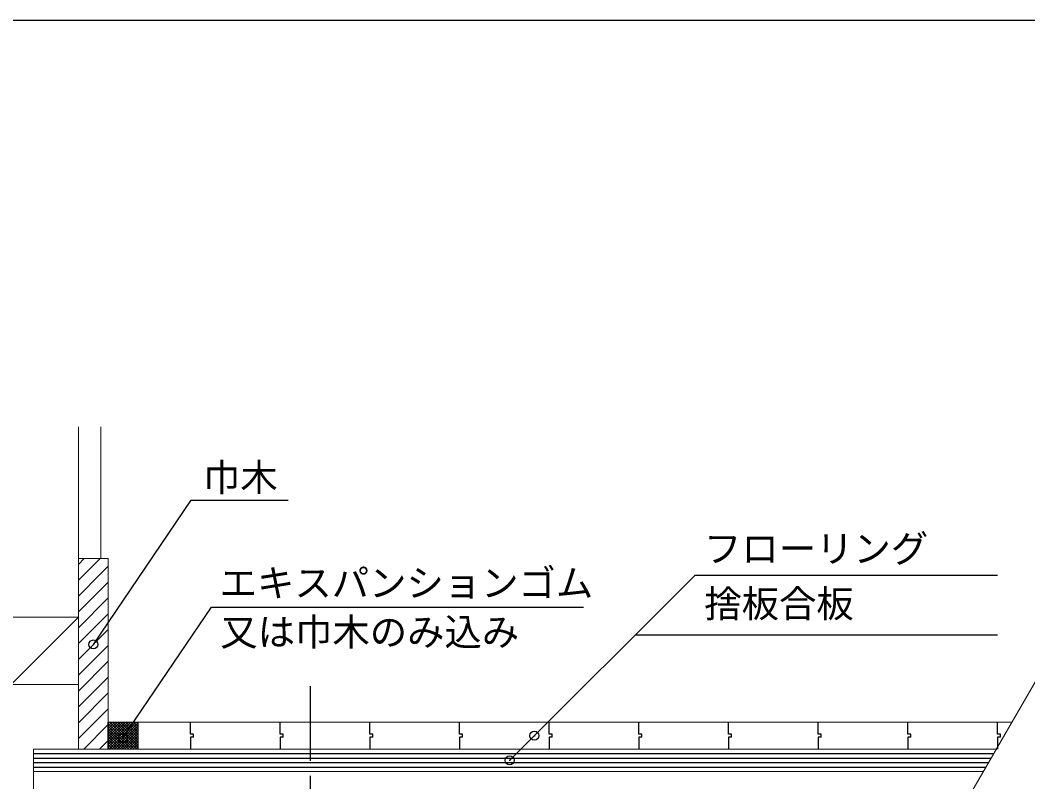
# Model space of a CAD drawing. Units: millimetres, scale not verified. Extents: x -2066 to 2059, y -1474 to 1400.
# Drawn here: x -1281 to -607, y 890 to 1400 of the extents above; entities that cross this region are included whole.
import ezdxf
from ezdxf.enums import TextEntityAlignment as Align

# ---------------------------------------------------------------- set-up
doc = ezdxf.new("R2010")
doc.units = ezdxf.units.MM
doc.header["$LTSCALE"] = 10
doc.header["$PDMODE"] = 32
doc.header["$PDSIZE"] = 6
doc.linetypes.add('CHAIN1', pattern=[8, 5, -1, 1, -1])
for name, color, linetype in [('0-0_中心線', 4, 'CHAIN1'), ('0-2_太線１', 3, 'Continuous'), ('0-3_太線２', 2, 'Continuous'), ('0-4_細線', 4, 'Continuous'), ('0-6_文字', 7, 'Continuous'), ('F-1_中線', 7, 'Continuous')]:
    doc.layers.add(name, color=color, linetype=linetype)
doc.layers.add('0-1_中線', color=7, linetype='Continuous', lineweight=18)
doc.styles.add('ＭＳ ゴシック', font='')
doc.styles.get('ＭＳ ゴシック').set_extended_font_data('MS Gothic')

msp = doc.modelspace()

# ---------------------------------------------------------------- linework, layer by layer
at = {"layer": '0-0_中心線'}
msp.add_line((-1087.33, 954.03), (-1087.33, 699.94), dxfattribs=at)
at = {"layer": '0-1_中線'}
for p, q in [((-1242.33, 1127.62), (-1242.33, 911.88)), ((-1227.33, 1127.62), (-1227.33, 1039.52)), ((-1242.33, 1039.52), (-1222.33, 1039.52)), ((-1242.33, 1035.59), (-1238.41, 1039.52)), ((-1242.33, 1024.99), (-1227.8, 1039.52)), ((-1222.33, 1039.52), (-1222.33, 911.88)), ((-1227.33, 1029.38), (-1222.33, 1034.38)), ((-1242.33, 1014.38), (-1227.33, 1029.38)), ((-1242.33, 1003.77), (-1222.33, 1023.77)), ((-1242.33, 993.17), (-1222.33, 1013.17)), ((-1287.33, 955.15), (-1242.33, 1000.15)), ((-1287.33, 1000.15), (-1242.33, 1000.15)), ((-1242.33, 982.56), (-1222.33, 1002.56)), ((-1242.33, 971.95), (-1222.33, 991.95)), ((-1242.33, 961.35), (-1222.33, 981.35)), ((-588.4, 980.49), (-691.88, 801.26)), ((-1242.33, 950.74), (-1222.33, 970.74)), ((-1242.33, 940.13), (-1222.33, 960.13)), ((-1242.33, 955.15), (-1287.33, 955.15)), ((-1242.33, 929.53), (-1222.33, 949.53)), ((-1242.33, 918.92), (-1222.33, 938.92)), ((-1238.76, 911.88), (-1222.33, 928.31)), ((-1202.33, 929.88), (-617.61, 929.88)), ((-1228.16, 911.88), (-1222.33, 917.71)), ((-1272.33, 866.88), (-1272.33, 911.88)), ((-1272.33, 911.88), (-628.01, 911.88)), ((-1272.33, 896.88), (-636.67, 896.88))]:
    msp.add_line(p, q, dxfattribs=at)
at = {"layer": '0-2_太線１'}
for p, q in [((-1272.33, 908.88), (-629.74, 908.88)), ((-1272.33, 905.88), (-631.47, 905.88)), ((-1272.33, 902.88), (-633.2, 902.88)), ((-1272.33, 899.88), (-634.93, 899.88))]:
    msp.add_line(p, q, dxfattribs=at)
at = {"layer": '0-3_太線２'}
for p, q in [((-1219.69, 929.88), (-1222.33, 927.24)), ((-1205.55, 929.88), (-1222.33, 913.1)), ((-1207.32, 929.88), (-1222.33, 914.87)), ((-1209.09, 929.88), (-1222.33, 916.64)), ((-1210.85, 929.88), (-1222.33, 918.4)), ((-1212.62, 929.88), (-1222.33, 920.17)), ((-1214.39, 929.88), (-1222.33, 921.94)), ((-1217.92, 929.88), (-1222.33, 925.48)), ((-1216.16, 929.88), (-1222.33, 923.71)), ((-1221.46, 929.88), (-1222.33, 929.01)), ((-1205.12, 911.88), (-1222.33, 929.1)), ((-1206.88, 911.88), (-1222.33, 927.34)), ((-1208.65, 911.88), (-1222.33, 925.57)), ((-1203.78, 929.88), (-1221.78, 911.88)), ((-1203.35, 911.88), (-1221.35, 929.88)), ((-1202.33, 929.57), (-1220.01, 911.88)), ((-1202.33, 912.64), (-1219.58, 929.88)), ((-1202.33, 927.8), (-1218.25, 911.88)), ((-1202.33, 914.41), (-1217.81, 929.88)), ((-1202.33, 926.03), (-1216.48, 911.88)), ((-1202.33, 916.17), (-1216.04, 929.88)), ((-1202.33, 924.26), (-1214.71, 911.88)), ((-1202.33, 917.94), (-1214.28, 929.88)), ((-1202.33, 919.71), (-1212.51, 929.88)), ((-1202.33, 921.48), (-1210.74, 929.88)), ((-1202.33, 923.25), (-1208.97, 929.88)), ((-1202.33, 925.01), (-1207.21, 929.88)), ((-1202.33, 926.78), (-1205.44, 929.88)), ((-1202.33, 928.55), (-1203.67, 929.88)), ((-1202.33, 911.88), (-1202.33, 929.88)), ((-1210.42, 911.88), (-1222.33, 923.8)), ((-1212.19, 911.88), (-1222.33, 922.03)), ((-1213.95, 911.88), (-1222.33, 920.26)), ((-1215.72, 911.88), (-1222.33, 918.5)), ((-1202.33, 922.49), (-1212.94, 911.88)), ((-1202.33, 920.73), (-1211.18, 911.88)), ((-1202.33, 918.96), (-1209.41, 911.88)), ((-1202.33, 917.19), (-1207.64, 911.88)), ((-1217.49, 911.88), (-1222.33, 916.73)), ((-1219.26, 911.88), (-1222.33, 914.96)), ((-1221.03, 911.88), (-1222.33, 913.19)), ((-1202.33, 915.42), (-1205.87, 911.88)), ((-1202.33, 913.66), (-1204.1, 911.88))]:
    msp.add_line(p, q, dxfattribs=at)
msp.add_lwpolyline([(-1222.33, 911.88), (-1222.33, 929.88), (-1202.33, 929.88)], dxfattribs=at)
at = {"layer": '0-4_細線'}
for points in [[(-1165.33, 919.88), (-1165.33, 921.88), (-1167.33, 921.88), (-1167.33, 929.88)], [(-1105.33, 919.88), (-1105.33, 921.88), (-1107.33, 921.88), (-1107.33, 929.88)], [(-1045.33, 919.88), (-1045.33, 921.88), (-1047.33, 921.88), (-1047.33, 929.88)], [(-985.33, 919.88), (-985.33, 921.88), (-987.33, 921.88), (-987.33, 929.88)], [(-925.33, 919.88), (-925.33, 921.88), (-927.33, 921.88), (-927.33, 929.88)], [(-865.33, 919.88), (-865.33, 921.88), (-867.33, 921.88), (-867.33, 929.88)], [(-805.33, 919.88), (-805.33, 921.88), (-807.33, 921.88), (-807.33, 929.88)], [(-745.33, 919.88), (-745.33, 921.88), (-747.33, 921.88), (-747.33, 929.88)], [(-685.33, 919.88), (-685.33, 921.88), (-687.33, 921.88), (-687.33, 929.88)], [(-625.33, 919.88), (-625.33, 921.88), (-627.33, 921.88), (-627.33, 929.88)], [(-1165.33, 919.88), (-1167.33, 919.88), (-1167.33, 911.88)], [(-1105.33, 919.88), (-1107.33, 919.88), (-1107.33, 911.88)], [(-1045.33, 919.88), (-1047.33, 919.88), (-1047.33, 911.88)], [(-985.33, 919.88), (-987.33, 919.88), (-987.33, 911.88)], [(-925.33, 919.88), (-927.33, 919.88), (-927.33, 911.88)], [(-865.33, 919.88), (-867.33, 919.88), (-867.33, 911.88)], [(-805.33, 919.88), (-807.33, 919.88), (-807.33, 911.88)], [(-745.33, 919.88), (-747.33, 919.88), (-747.33, 911.88)], [(-685.33, 919.88), (-687.33, 919.88), (-687.33, 911.88)], [(-625.33, 919.88), (-627.33, 919.88), (-627.33, 911.88)]]:
    msp.add_lwpolyline(points, dxfattribs=at)
at = {"layer": '0-6_文字'}
for p, q in [((-1232.33, 981.95), (-1166.93, 1078.56)), ((-1166.93, 1078.56), (-1101.88, 1078.56)), ((-829.68, 1028.4), (-953.7, 904.38)), ((-829.68, 1028.4), (-627.24, 1028.4)), ((-869.68, 988.4), (-627.24, 988.4))]:
    msp.add_line(p, q, dxfattribs=at)
msp.add_lwpolyline([(-1212.57, 919.33), (-1153.28, 1006.92), (-904.38, 1006.92)], dxfattribs=at)
for p in [(-1232.33, 981.95), (-1212.57, 919.33), (-937.2, 920.88), (-953.7, 904.38)]:
    msp.add_point(p, dxfattribs=at)
at = {"layer": 'F-1_中線'}
msp.add_line((-2066.45, 1399.98), (2058.55, 1399.98), dxfattribs=at)

# ---------------------------------------------------------------- texts
at = {"layer": '0-6_文字', "style": 'ＭＳ ゴシック'}
for s, p in [('巾木', (-1158.97, 1079.13)), ('フローリング', (-823.65, 1031.47)), ('エキスパンションゴム', (-1147.81, 1008.47)), ('捨板合板', (-823.45, 994.59)), ('又は巾木のみ込み', (-1147.36, 975.69))]:
    msp.add_text(s, height=18.33, dxfattribs=at).set_placement(p, align=Align.BOTTOM_LEFT)

doc.saveas('drawing.dxf')
